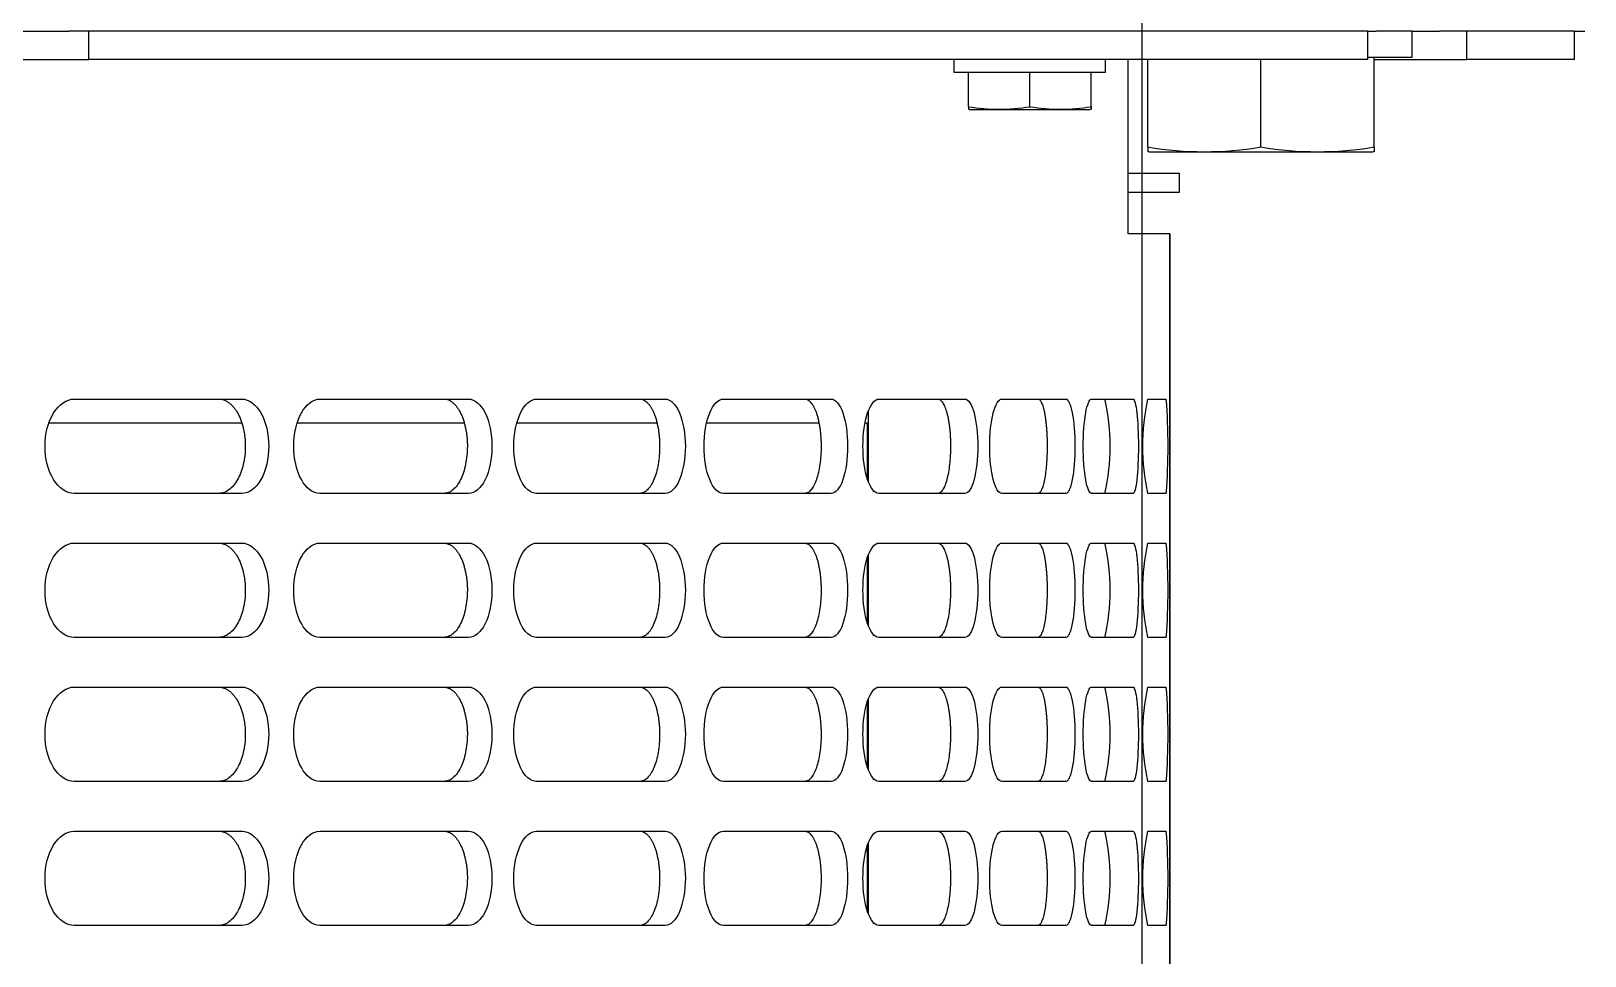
# Model space of a CAD drawing. Header units: millimetres. Extents: x 156850 to 204135, y 56350 to 74150.
# Drawn here: x 159032.2 to 159197, y 57325 to 57423 of the extents above; entities that cross this region are included whole.
import ezdxf

# ---------------------------------------------------------------- set-up
doc = ezdxf.new("R2010")
doc.units = ezdxf.units.MM
doc.header["$LTSCALE"] = 150
doc.layers.add('-----33 Equipment', color=5, linetype='Continuous')

# ---------------------------------------------------------------- blocks, each defined once
blk = doc.blocks.new('X-2F-PLAN$0$A$C13F33EB5')
at = {"color": 0, "linetype": 'Continuous'}
for p, q in [((581.98, 213.21), (581.98, 200.63)), ((584.98, 212.04), (584.98, 202.78)), ((543.48, 204.87), (543.48, 184.43)), ((584.98, 200.63), (584.98, 202.78)), ((490.19, 184.4), (490.19, 202.2)), ((500.19, 202.2), (500.19, 184.4)), ((505.46, 184.4), (505.46, 202.2)), ((515.46, 202.2), (515.46, 184.4)), ((520.72, 184.4), (520.72, 202.2)), ((530.72, 202.2), (530.72, 184.4)), ((535.98, 184.4), (535.98, 202.2)), ((545.98, 202.2), (545.98, 184.4)), ((581.98, 65.03), (581.98, 200.63)), ((581.98, 200.63), (584.98, 200.63)), ((584.98, 65.03), (584.98, 200.63)), ((543.48, 178.54), (543.48, 160.84)), ((490.19, 160.39), (490.19, 176.16)), ((500.19, 176.16), (500.19, 160.39)), ((505.46, 160.39), (505.46, 176.16)), ((515.46, 176.16), (515.46, 160.39)), ((520.72, 160.39), (520.72, 176.16)), ((530.72, 176.16), (530.72, 160.39)), ((535.98, 160.39), (535.98, 176.16)), ((545.98, 176.16), (545.98, 160.39)), ((543.48, 155.24), (543.48, 140.39)), ((490.19, 139.52), (490.19, 153.16)), ((500.19, 153.16), (500.19, 139.52)), ((505.46, 139.52), (505.46, 153.16)), ((515.46, 153.16), (515.46, 139.52)), ((520.72, 139.52), (520.72, 153.16)), ((530.72, 153.16), (530.72, 139.52)), ((535.98, 139.52), (535.98, 153.16)), ((545.98, 153.16), (545.98, 139.52)), ((543.48, 135.13), (543.48, 123.22)), ((490.19, 121.93), (490.19, 133.36)), ((500.19, 133.36), (500.19, 121.93)), ((505.46, 121.93), (505.46, 133.36)), ((515.46, 133.36), (515.46, 121.93)), ((520.72, 121.93), (520.72, 133.36)), ((530.72, 133.36), (530.72, 121.93)), ((535.98, 121.93), (535.98, 133.36)), ((545.98, 133.36), (545.98, 121.93)), ((498.9, 118), (491.49, 118)), ((498.62, 118.1), (491.77, 118.1)), ((514.16, 118), (506.75, 118)), ((513.88, 118.1), (507.03, 118.1)), ((529.42, 118), (522.01, 118)), ((529.14, 118.1), (522.29, 118.1)), ((544.69, 118), (537.28, 118)), ((543.48, 118.1), (537.56, 118.1)), ((543.48, 118.32), (543.48, 118.1)), ((490.19, 107.75), (490.19, 116.88)), ((500.19, 116.88), (500.19, 107.75)), ((505.46, 107.75), (505.46, 116.88)), ((515.46, 116.88), (515.46, 107.75)), ((520.72, 107.75), (520.72, 116.88)), ((530.72, 116.88), (530.72, 107.75)), ((535.98, 107.75), (535.98, 116.88)), ((545.98, 116.88), (545.98, 107.75)), ((580.58, 92.87), (580.58, 108.87)), ((580.58, 108.87), (581.98, 108.87)), ((576.68, 107.27), (576.71, 107.37)), ((576.68, 107.27), (576.68, 94.47)), ((576.98, 107.37), (576.71, 107.37)), ((576.98, 107.37), (580.58, 107.37)), ((490.19, 97.05), (490.19, 103.84)), ((500.19, 103.84), (500.19, 97.05)), ((505.46, 97.05), (505.46, 103.84)), ((515.46, 103.84), (515.46, 97.05)), ((520.72, 97.05), (520.72, 103.84)), ((530.72, 103.84), (530.72, 97.05)), ((535.98, 97.05), (535.98, 103.84)), ((545.98, 103.84), (545.98, 97.05)), ((576.98, 100.87), (580.58, 100.87)), ((490.19, 89.92), (490.19, 94.31)), ((500.19, 94.31), (500.19, 89.92)), ((505.46, 89.92), (505.46, 94.31)), ((515.46, 94.31), (515.46, 89.92)), ((520.72, 89.92), (520.72, 94.31)), ((530.72, 94.31), (530.72, 89.92)), ((535.98, 89.92), (535.98, 94.31)), ((545.98, 94.31), (545.98, 89.92)), ((576.71, 94.37), (576.68, 94.47)), ((576.98, 94.37), (576.71, 94.37)), ((576.98, 94.37), (580.58, 94.37)), ((581.98, 92.87), (580.58, 92.87)), ((563.48, 90.45), (581.98, 90.45)), ((563.48, 86), (563.48, 90.45)), ((567.91, 90.45), (567.91, 85)), ((569.91, 90.45), (569.91, 85)), ((490.19, 86.4), (490.19, 88.36)), ((500.19, 88.36), (500.19, 86.4)), ((505.46, 86.4), (505.46, 88.36)), ((515.46, 88.36), (515.46, 86.4)), ((520.72, 86.4), (520.72, 88.36)), ((530.72, 88.36), (530.72, 86.4)), ((535.98, 86.4), (535.98, 88.36)), ((545.98, 88.36), (545.98, 86.4)), ((572.18, 88.25), (572.21, 88.35)), ((572.18, 88.25), (572.18, 64.45)), ((572.71, 88.35), (572.21, 88.35)), ((572.71, 88.35), (581.98, 88.35)), ((563.48, 86), (208.48, 86)), ((208.48, 86), (563.48, 86)), ((567.91, 85), (569.91, 85)), ((572.71, 76.35), (581.98, 76.35)), ((572.21, 64.35), (572.18, 64.45)), ((572.71, 64.35), (572.21, 64.35)), ((572.71, 64.35), (582.18, 64.35)), ((581.98, 65.03), (584.98, 65.03)), ((581.98, 64.35), (581.98, 54.52)), ((582.18, 60.35), (582.18, 65.03)), ((584.98, 65.03), (584.98, 64.15)), ((584.98, 60.35), (584.98, 64.15)), ((584.98, 60.35), (582.18, 60.35)), ((584.98, 60.35), (584.98, 57.43)), ((584.98, 54.52), (584.98, 57.43)), ((581.98, 43.1), (581.98, 54.52)), ((581.98, 54.52), (584.98, 54.52)), ((584.98, 43.1), (584.98, 54.52)), ((581.98, 43.1), (584.98, 43.1)), ((584.98, 43.1), (584.98, 42))]:
    blk.add_line(p, q, dxfattribs=at)
for centre, radius, start, end in [((596.44, 104.12), 19.74, 170.5216, 189.4784), ((596.44, 97.62), 19.74, 170.5216, 189.4784), ((495.19, 115.63), 23.28, 257.5949, 282.4051), ((510.46, 115.63), 23.28, 257.5949, 282.4051), ((525.72, 115.63), 23.28, 257.5949, 282.4051), ((540.98, 115.63), 23.28, 257.5949, 282.4051), ((495.19, 65.53), 23.38, 77.65, 102.35), ((510.46, 65.53), 23.38, 77.65, 102.35), ((525.72, 65.53), 23.38, 77.65, 102.35), ((540.98, 65.53), 23.38, 77.65, 102.35), ((608.64, 82.35), 36.44, 170.5216, 189.4784), ((495.19, 150.87), 64.67, 265.5654, 274.4346), ((510.46, 150.87), 64.67, 265.5654, 274.4346), ((525.72, 150.87), 64.67, 265.5654, 274.4346), ((540.98, 150.87), 64.67, 265.5654, 274.4346), ((608.64, 70.35), 36.44, 170.5216, 189.4784)]:
    blk.add_arc(centre, radius, start, end, dxfattribs=at)
for points, knots in [([(490.19, 202.2), (490.19, 203), (490.73, 203.81), (492.58, 204.95), (493.88, 205.29), (496.5, 205.29), (497.8, 204.95), (499.65, 203.81), (500.19, 203), (500.19, 202.2)], [0, 0, 0, 0, 0.25, 0.25, 0.5, 0.5, 0.75, 0.75, 1, 1, 1, 1]), ([(505.46, 202.2), (505.46, 203), (505.99, 203.81), (507.85, 204.95), (509.15, 205.29), (511.76, 205.29), (513.07, 204.95), (514.92, 203.81), (515.46, 203), (515.46, 202.2)], [0, 0, 0, 0, 0.25, 0.25, 0.5, 0.5, 0.75, 0.75, 1, 1, 1, 1]), ([(520.72, 202.2), (520.72, 203), (521.26, 203.81), (523.11, 204.95), (524.41, 205.29), (527.03, 205.29), (528.33, 204.95), (530.18, 203.81), (530.72, 203), (530.72, 202.2)], [0, 0, 0, 0, 0.25, 0.25, 0.5, 0.5, 0.75, 0.75, 1, 1, 1, 1]), ([(535.98, 202.2), (535.98, 203), (536.52, 203.81), (538.37, 204.95), (539.67, 205.29), (542.29, 205.29), (543.59, 204.95), (545.44, 203.81), (545.98, 203), (545.98, 202.2)], [0, 0, 0, 0, 0.25, 0.25, 0.5, 0.5, 0.75, 0.75, 1, 1, 1, 1]), ([(500.19, 186.87), (500.19, 186.78), (500.18, 186.59), (500.1, 186.32), (499.98, 186.05), (499.81, 185.79), (499.61, 185.53), (499.35, 185.3), (499.06, 185.07), (498.73, 184.87), (498.37, 184.68), (497.97, 184.52), (497.55, 184.38), (497.11, 184.26), (496.64, 184.17), (496.17, 184.1), (495.68, 184.06), (494.71, 184.03), (493.23, 184.2), (491.84, 184.72), (491.01, 185.29), (490.55, 185.78), (490.25, 186.31), (490.21, 186.68), (490.19, 186.87)], [0, 0, 0, 0, 0.031263, 0.06252, 0.093789, 0.125071, 0.156359, 0.187645, 0.21893, 0.250231, 0.281541, 0.312852, 0.344178, 0.375521, 0.406869, 0.438212, 0.469551, 0.500899, 0.62553, 0.750071, 0.812579, 0.87508, 0.937558, 1, 1, 1, 1]), ([(515.46, 186.87), (515.45, 186.78), (515.44, 186.59), (515.36, 186.32), (515.24, 186.05), (515.08, 185.79), (514.87, 185.53), (514.62, 185.3), (514.33, 185.07), (514, 184.87), (513.63, 184.68), (513.24, 184.52), (512.81, 184.38), (512.37, 184.26), (511.91, 184.17), (511.43, 184.1), (510.95, 184.06), (509.97, 184.03), (508.5, 184.2), (507.1, 184.72), (506.27, 185.29), (505.81, 185.78), (505.51, 186.31), (505.48, 186.68), (505.46, 186.87)], [0, 0, 0, 0, 0.031263, 0.06252, 0.093789, 0.125071, 0.156359, 0.187645, 0.21893, 0.250231, 0.281541, 0.312852, 0.344178, 0.375521, 0.406869, 0.438212, 0.469551, 0.500899, 0.62553, 0.750071, 0.812579, 0.87508, 0.937558, 1, 1, 1, 1]), ([(530.72, 186.87), (530.71, 186.78), (530.7, 186.59), (530.63, 186.32), (530.51, 186.05), (530.34, 185.79), (530.13, 185.53), (529.88, 185.3), (529.59, 185.07), (529.26, 184.87), (528.9, 184.68), (528.5, 184.52), (528.08, 184.38), (527.63, 184.26), (527.17, 184.17), (526.7, 184.1), (526.21, 184.06), (525.23, 184.03), (523.76, 184.2), (522.37, 184.72), (521.54, 185.29), (521.08, 185.78), (520.78, 186.31), (520.74, 186.68), (520.72, 186.87)], [0, 0, 0, 0, 0.031263, 0.06252, 0.093789, 0.125071, 0.156359, 0.187645, 0.21893, 0.250231, 0.281541, 0.312852, 0.344178, 0.375521, 0.406869, 0.438212, 0.469551, 0.500899, 0.62553, 0.750071, 0.812579, 0.87508, 0.937558, 1, 1, 1, 1]), ([(545.98, 186.87), (545.98, 186.78), (545.97, 186.59), (545.89, 186.32), (545.77, 186.05), (545.6, 185.79), (545.39, 185.53), (545.14, 185.3), (544.85, 185.07), (544.52, 184.87), (544.16, 184.68), (543.76, 184.52), (543.34, 184.38), (542.9, 184.26), (542.43, 184.17), (541.96, 184.1), (541.47, 184.06), (540.5, 184.03), (539.02, 184.2), (537.63, 184.72), (536.8, 185.29), (536.34, 185.78), (536.04, 186.31), (536, 186.68), (535.98, 186.87)], [0, 0, 0, 0, 0.031263, 0.06252, 0.093789, 0.125071, 0.156359, 0.187645, 0.21893, 0.250231, 0.281541, 0.312852, 0.344178, 0.375521, 0.406869, 0.438212, 0.469551, 0.500899, 0.62553, 0.750071, 0.812579, 0.87508, 0.937558, 1, 1, 1, 1]), ([(500.19, 184.4), (500.19, 183.66), (499.65, 182.92), (497.8, 181.87), (496.5, 181.57), (493.88, 181.57), (492.58, 181.87), (490.73, 182.92), (490.19, 183.66), (490.19, 184.4)], [0, 0, 0, 0, 0.25, 0.25, 0.5, 0.5, 0.75, 0.75, 1, 1, 1, 1]), ([(515.46, 184.4), (515.46, 183.66), (514.92, 182.92), (513.07, 181.87), (511.76, 181.57), (509.15, 181.57), (507.85, 181.87), (505.99, 182.92), (505.46, 183.66), (505.46, 184.4)], [0, 0, 0, 0, 0.25, 0.25, 0.5, 0.5, 0.75, 0.75, 1, 1, 1, 1]), ([(530.72, 184.4), (530.72, 183.66), (530.18, 182.92), (528.33, 181.87), (527.03, 181.57), (524.41, 181.57), (523.11, 181.87), (521.26, 182.92), (520.72, 183.66), (520.72, 184.4)], [0, 0, 0, 0, 0.25, 0.25, 0.5, 0.5, 0.75, 0.75, 1, 1, 1, 1]), ([(545.98, 184.4), (545.98, 183.66), (545.44, 182.92), (543.59, 181.87), (542.29, 181.57), (539.67, 181.57), (538.37, 181.87), (536.52, 182.92), (535.98, 183.66), (535.98, 184.4)], [0, 0, 0, 0, 0.25, 0.25, 0.5, 0.5, 0.75, 0.75, 1, 1, 1, 1]), ([(490.19, 176.16), (490.19, 176.88), (490.73, 177.59), (492.58, 178.62), (493.88, 178.92), (496.5, 178.92), (497.8, 178.62), (499.65, 177.59), (500.19, 176.88), (500.19, 176.16)], [0, 0, 0, 0, 0.25, 0.25, 0.5, 0.5, 0.75, 0.75, 1, 1, 1, 1]), ([(505.46, 176.16), (505.46, 176.88), (505.99, 177.59), (507.85, 178.62), (509.15, 178.92), (511.76, 178.92), (513.07, 178.62), (514.92, 177.59), (515.46, 176.88), (515.46, 176.16)], [0, 0, 0, 0, 0.25, 0.25, 0.5, 0.5, 0.75, 0.75, 1, 1, 1, 1]), ([(520.72, 176.16), (520.72, 176.88), (521.26, 177.59), (523.11, 178.62), (524.41, 178.92), (527.03, 178.92), (528.33, 178.62), (530.18, 177.59), (530.72, 176.88), (530.72, 176.16)], [0, 0, 0, 0, 0.25, 0.25, 0.5, 0.5, 0.75, 0.75, 1, 1, 1, 1]), ([(535.98, 176.16), (535.98, 176.88), (536.52, 177.59), (538.37, 178.62), (539.67, 178.92), (542.29, 178.92), (543.59, 178.62), (545.44, 177.59), (545.98, 176.88), (545.98, 176.16)], [0, 0, 0, 0, 0.25, 0.25, 0.5, 0.5, 0.75, 0.75, 1, 1, 1, 1]), ([(500.19, 162.98), (500.19, 162.9), (500.18, 162.74), (500.1, 162.5), (499.98, 162.26), (499.81, 162.03), (499.61, 161.81), (499.35, 161.6), (499.06, 161.41), (498.73, 161.23), (498.37, 161.06), (497.97, 160.92), (497.55, 160.8), (497.11, 160.69), (496.64, 160.61), (496.17, 160.55), (495.68, 160.51), (494.71, 160.49), (493.23, 160.64), (491.84, 161.09), (491.01, 161.59), (490.55, 162.03), (490.25, 162.5), (490.21, 162.82), (490.19, 162.98)], [0, 0, 0, 0, 0.031263, 0.06252, 0.093789, 0.125071, 0.156359, 0.187645, 0.21893, 0.250231, 0.281541, 0.312852, 0.344178, 0.375521, 0.406869, 0.438212, 0.469551, 0.500899, 0.62553, 0.750071, 0.812579, 0.87508, 0.937558, 1, 1, 1, 1]), ([(515.46, 162.98), (515.45, 162.9), (515.44, 162.74), (515.36, 162.5), (515.24, 162.26), (515.08, 162.03), (514.87, 161.81), (514.62, 161.6), (514.33, 161.41), (514, 161.23), (513.63, 161.06), (513.24, 160.92), (512.81, 160.8), (512.37, 160.69), (511.91, 160.61), (511.43, 160.55), (510.95, 160.51), (509.97, 160.49), (508.5, 160.64), (507.1, 161.09), (506.27, 161.59), (505.81, 162.03), (505.51, 162.5), (505.48, 162.82), (505.46, 162.98)], [0, 0, 0, 0, 0.031263, 0.06252, 0.093789, 0.125071, 0.156359, 0.187645, 0.21893, 0.250231, 0.281541, 0.312852, 0.344178, 0.375521, 0.406869, 0.438212, 0.469551, 0.500899, 0.62553, 0.750071, 0.812579, 0.87508, 0.937558, 1, 1, 1, 1]), ([(530.72, 162.98), (530.71, 162.9), (530.7, 162.74), (530.63, 162.5), (530.51, 162.26), (530.34, 162.03), (530.13, 161.81), (529.88, 161.6), (529.59, 161.41), (529.26, 161.23), (528.9, 161.06), (528.5, 160.92), (528.08, 160.8), (527.63, 160.69), (527.17, 160.61), (526.7, 160.55), (526.21, 160.51), (525.23, 160.49), (523.76, 160.64), (522.37, 161.09), (521.54, 161.59), (521.08, 162.03), (520.78, 162.5), (520.74, 162.82), (520.72, 162.98)], [0, 0, 0, 0, 0.031263, 0.06252, 0.093789, 0.125071, 0.156359, 0.187645, 0.21893, 0.250231, 0.281541, 0.312852, 0.344178, 0.375521, 0.406869, 0.438212, 0.469551, 0.500899, 0.62553, 0.750071, 0.812579, 0.87508, 0.937558, 1, 1, 1, 1]), ([(545.98, 162.98), (545.98, 162.9), (545.97, 162.74), (545.89, 162.5), (545.77, 162.26), (545.6, 162.03), (545.39, 161.81), (545.14, 161.6), (544.85, 161.41), (544.52, 161.23), (544.16, 161.06), (543.76, 160.92), (543.34, 160.8), (542.9, 160.69), (542.43, 160.61), (541.96, 160.55), (541.47, 160.51), (540.5, 160.49), (539.02, 160.64), (537.63, 161.09), (536.8, 161.59), (536.34, 162.03), (536.04, 162.5), (536, 162.82), (535.98, 162.98)], [0, 0, 0, 0, 0.031263, 0.06252, 0.093789, 0.125071, 0.156359, 0.187645, 0.21893, 0.250231, 0.281541, 0.312852, 0.344178, 0.375521, 0.406869, 0.438212, 0.469551, 0.500899, 0.62553, 0.750071, 0.812579, 0.87508, 0.937558, 1, 1, 1, 1]), ([(500.19, 160.39), (500.19, 159.73), (499.65, 159.08), (497.8, 158.16), (496.5, 157.9), (493.88, 157.9), (492.58, 158.16), (490.73, 159.08), (490.19, 159.73), (490.19, 160.39)], [0, 0, 0, 0, 0.25, 0.25, 0.5, 0.5, 0.75, 0.75, 1, 1, 1, 1]), ([(515.46, 160.39), (515.46, 159.73), (514.92, 159.08), (513.07, 158.16), (511.76, 157.9), (509.15, 157.9), (507.85, 158.16), (505.99, 159.08), (505.46, 159.73), (505.46, 160.39)], [0, 0, 0, 0, 0.25, 0.25, 0.5, 0.5, 0.75, 0.75, 1, 1, 1, 1]), ([(530.72, 160.39), (530.72, 159.73), (530.18, 159.08), (528.33, 158.16), (527.03, 157.9), (524.41, 157.9), (523.11, 158.16), (521.26, 159.08), (520.72, 159.73), (520.72, 160.39)], [0, 0, 0, 0, 0.25, 0.25, 0.5, 0.5, 0.75, 0.75, 1, 1, 1, 1]), ([(545.98, 160.39), (545.98, 159.73), (545.44, 159.08), (543.59, 158.16), (542.29, 157.9), (539.67, 157.9), (538.37, 158.16), (536.52, 159.08), (535.98, 159.73), (535.98, 160.39)], [0, 0, 0, 0, 0.25, 0.25, 0.5, 0.5, 0.75, 0.75, 1, 1, 1, 1]), ([(490.19, 153.16), (490.19, 153.79), (490.73, 154.42), (492.58, 155.31), (493.88, 155.58), (496.5, 155.58), (497.8, 155.31), (499.65, 154.42), (500.19, 153.79), (500.19, 153.16)], [0, 0, 0, 0, 0.25, 0.25, 0.5, 0.5, 0.75, 0.75, 1, 1, 1, 1]), ([(505.46, 153.16), (505.46, 153.79), (505.99, 154.42), (507.85, 155.31), (509.15, 155.58), (511.76, 155.58), (513.07, 155.31), (514.92, 154.42), (515.46, 153.79), (515.46, 153.16)], [0, 0, 0, 0, 0.25, 0.25, 0.5, 0.5, 0.75, 0.75, 1, 1, 1, 1]), ([(520.72, 153.16), (520.72, 153.79), (521.26, 154.42), (523.11, 155.31), (524.41, 155.58), (527.03, 155.58), (528.33, 155.31), (530.18, 154.42), (530.72, 153.79), (530.72, 153.16)], [0, 0, 0, 0, 0.25, 0.25, 0.5, 0.5, 0.75, 0.75, 1, 1, 1, 1]), ([(535.98, 153.16), (535.98, 153.79), (536.52, 154.42), (538.37, 155.31), (539.67, 155.58), (542.29, 155.58), (543.59, 155.31), (545.44, 154.42), (545.98, 153.79), (545.98, 153.16)], [0, 0, 0, 0, 0.25, 0.25, 0.5, 0.5, 0.75, 0.75, 1, 1, 1, 1]), ([(500.19, 142.23), (500.19, 142.16), (500.18, 142.02), (500.1, 141.81), (499.98, 141.61), (499.81, 141.41), (499.61, 141.22), (499.35, 141.05), (499.06, 140.88), (498.73, 140.72), (498.37, 140.58), (497.97, 140.46), (497.55, 140.36), (497.11, 140.27), (496.64, 140.2), (496.17, 140.15), (495.68, 140.12), (494.71, 140.1), (493.23, 140.22), (491.84, 140.61), (491.01, 141.04), (490.55, 141.41), (490.25, 141.81), (490.21, 142.09), (490.19, 142.23)], [0, 0, 0, 0, 0.031263, 0.06252, 0.093789, 0.125071, 0.156359, 0.187645, 0.21893, 0.250231, 0.281541, 0.312852, 0.344178, 0.375521, 0.406869, 0.438212, 0.469551, 0.500899, 0.62553, 0.750071, 0.812579, 0.87508, 0.937558, 1, 1, 1, 1]), ([(515.46, 142.23), (515.45, 142.16), (515.44, 142.02), (515.36, 141.81), (515.24, 141.61), (515.08, 141.41), (514.87, 141.22), (514.62, 141.05), (514.33, 140.88), (514, 140.72), (513.63, 140.58), (513.24, 140.46), (512.81, 140.36), (512.37, 140.27), (511.91, 140.2), (511.43, 140.15), (510.95, 140.12), (509.97, 140.1), (508.5, 140.22), (507.1, 140.61), (506.27, 141.04), (505.81, 141.41), (505.51, 141.81), (505.48, 142.09), (505.46, 142.23)], [0, 0, 0, 0, 0.031263, 0.06252, 0.093789, 0.125071, 0.156359, 0.187645, 0.21893, 0.250231, 0.281541, 0.312852, 0.344178, 0.375521, 0.406869, 0.438212, 0.469551, 0.500899, 0.62553, 0.750071, 0.812579, 0.87508, 0.937558, 1, 1, 1, 1]), ([(530.72, 142.23), (530.71, 142.16), (530.7, 142.02), (530.63, 141.81), (530.51, 141.61), (530.34, 141.41), (530.13, 141.22), (529.88, 141.05), (529.59, 140.88), (529.26, 140.72), (528.9, 140.58), (528.5, 140.46), (528.08, 140.36), (527.63, 140.27), (527.17, 140.2), (526.7, 140.15), (526.21, 140.12), (525.23, 140.1), (523.76, 140.22), (522.37, 140.61), (521.54, 141.04), (521.08, 141.41), (520.78, 141.81), (520.74, 142.09), (520.72, 142.23)], [0, 0, 0, 0, 0.031263, 0.06252, 0.093789, 0.125071, 0.156359, 0.187645, 0.21893, 0.250231, 0.281541, 0.312852, 0.344178, 0.375521, 0.406869, 0.438212, 0.469551, 0.500899, 0.62553, 0.750071, 0.812579, 0.87508, 0.937558, 1, 1, 1, 1]), ([(545.98, 142.23), (545.98, 142.16), (545.97, 142.02), (545.89, 141.81), (545.77, 141.61), (545.6, 141.41), (545.39, 141.22), (545.14, 141.05), (544.85, 140.88), (544.52, 140.72), (544.16, 140.58), (543.76, 140.46), (543.34, 140.36), (542.9, 140.27), (542.43, 140.2), (541.96, 140.15), (541.47, 140.12), (540.5, 140.1), (539.02, 140.22), (537.63, 140.61), (536.8, 141.04), (536.34, 141.41), (536.04, 141.81), (536, 142.09), (535.98, 142.23)], [0, 0, 0, 0, 0.031263, 0.06252, 0.093789, 0.125071, 0.156359, 0.187645, 0.21893, 0.250231, 0.281541, 0.312852, 0.344178, 0.375521, 0.406869, 0.438212, 0.469551, 0.500899, 0.62553, 0.750071, 0.812579, 0.87508, 0.937558, 1, 1, 1, 1]), ([(500.19, 139.52), (500.19, 138.96), (499.65, 138.4), (497.8, 137.62), (496.5, 137.39), (493.88, 137.39), (492.58, 137.62), (490.73, 138.4), (490.19, 138.96), (490.19, 139.52)], [0, 0, 0, 0, 0.25, 0.25, 0.5, 0.5, 0.75, 0.75, 1, 1, 1, 1]), ([(515.46, 139.52), (515.46, 138.96), (514.92, 138.4), (513.07, 137.62), (511.76, 137.39), (509.15, 137.39), (507.85, 137.62), (505.99, 138.4), (505.46, 138.96), (505.46, 139.52)], [0, 0, 0, 0, 0.25, 0.25, 0.5, 0.5, 0.75, 0.75, 1, 1, 1, 1]), ([(530.72, 139.52), (530.72, 138.96), (530.18, 138.4), (528.33, 137.62), (527.03, 137.39), (524.41, 137.39), (523.11, 137.62), (521.26, 138.4), (520.72, 138.96), (520.72, 139.52)], [0, 0, 0, 0, 0.25, 0.25, 0.5, 0.5, 0.75, 0.75, 1, 1, 1, 1]), ([(545.98, 139.52), (545.98, 138.96), (545.44, 138.4), (543.59, 137.62), (542.29, 137.39), (539.67, 137.39), (538.37, 137.62), (536.52, 138.4), (535.98, 138.96), (535.98, 139.52)], [0, 0, 0, 0, 0.25, 0.25, 0.5, 0.5, 0.75, 0.75, 1, 1, 1, 1]), ([(490.19, 133.36), (490.19, 133.89), (490.73, 134.43), (492.58, 135.19), (493.88, 135.41), (496.5, 135.41), (497.8, 135.19), (499.65, 134.43), (500.19, 133.89), (500.19, 133.36)], [0, 0, 0, 0, 0.25, 0.25, 0.5, 0.5, 0.75, 0.75, 1, 1, 1, 1]), ([(505.46, 133.36), (505.46, 133.89), (505.99, 134.43), (507.85, 135.19), (509.15, 135.41), (511.76, 135.41), (513.07, 135.19), (514.92, 134.43), (515.46, 133.89), (515.46, 133.36)], [0, 0, 0, 0, 0.25, 0.25, 0.5, 0.5, 0.75, 0.75, 1, 1, 1, 1]), ([(520.72, 133.36), (520.72, 133.89), (521.26, 134.43), (523.11, 135.19), (524.41, 135.41), (527.03, 135.41), (528.33, 135.19), (530.18, 134.43), (530.72, 133.89), (530.72, 133.36)], [0, 0, 0, 0, 0.25, 0.25, 0.5, 0.5, 0.75, 0.75, 1, 1, 1, 1]), ([(535.98, 133.36), (535.98, 133.89), (536.52, 134.43), (538.37, 135.19), (539.67, 135.41), (542.29, 135.41), (543.59, 135.19), (545.44, 134.43), (545.98, 133.89), (545.98, 133.36)], [0, 0, 0, 0, 0.25, 0.25, 0.5, 0.5, 0.75, 0.75, 1, 1, 1, 1]), ([(500.19, 124.74), (500.19, 124.68), (500.18, 124.57), (500.1, 124.39), (499.98, 124.23), (499.81, 124.07), (499.61, 123.91), (499.35, 123.76), (499.06, 123.62), (498.73, 123.5), (498.37, 123.38), (497.97, 123.28), (497.55, 123.2), (497.11, 123.12), (496.64, 123.07), (496.17, 123.02), (495.68, 123), (494.71, 122.98), (493.23, 123.08), (491.84, 123.4), (491.01, 123.76), (490.55, 124.06), (490.25, 124.39), (490.21, 124.62), (490.19, 124.74)], [0, 0, 0, 0, 0.031263, 0.06252, 0.093789, 0.125071, 0.156359, 0.187645, 0.21893, 0.250231, 0.281541, 0.312852, 0.344178, 0.375521, 0.406869, 0.438212, 0.469551, 0.500899, 0.62553, 0.750071, 0.812579, 0.87508, 0.937558, 1, 1, 1, 1]), ([(515.46, 124.74), (515.45, 124.68), (515.44, 124.57), (515.36, 124.39), (515.24, 124.23), (515.08, 124.07), (514.87, 123.91), (514.62, 123.76), (514.33, 123.62), (514, 123.5), (513.63, 123.38), (513.24, 123.28), (512.81, 123.2), (512.37, 123.12), (511.91, 123.07), (511.43, 123.02), (510.95, 123), (509.97, 122.98), (508.5, 123.08), (507.1, 123.4), (506.27, 123.76), (505.81, 124.06), (505.51, 124.39), (505.48, 124.62), (505.46, 124.74)], [0, 0, 0, 0, 0.031263, 0.06252, 0.093789, 0.125071, 0.156359, 0.187645, 0.21893, 0.250231, 0.281541, 0.312852, 0.344178, 0.375521, 0.406869, 0.438212, 0.469551, 0.500899, 0.62553, 0.750071, 0.812579, 0.87508, 0.937558, 1, 1, 1, 1]), ([(530.72, 124.74), (530.71, 124.68), (530.7, 124.57), (530.63, 124.39), (530.51, 124.23), (530.34, 124.07), (530.13, 123.91), (529.88, 123.76), (529.59, 123.62), (529.26, 123.5), (528.9, 123.38), (528.5, 123.28), (528.08, 123.2), (527.63, 123.12), (527.17, 123.07), (526.7, 123.02), (526.21, 123), (525.23, 122.98), (523.76, 123.08), (522.37, 123.4), (521.54, 123.76), (521.08, 124.06), (520.78, 124.39), (520.74, 124.62), (520.72, 124.74)], [0, 0, 0, 0, 0.031263, 0.06252, 0.093789, 0.125071, 0.156359, 0.187645, 0.21893, 0.250231, 0.281541, 0.312852, 0.344178, 0.375521, 0.406869, 0.438212, 0.469551, 0.500899, 0.62553, 0.750071, 0.812579, 0.87508, 0.937558, 1, 1, 1, 1]), ([(545.98, 124.74), (545.98, 124.68), (545.97, 124.57), (545.89, 124.39), (545.77, 124.23), (545.6, 124.07), (545.39, 123.91), (545.14, 123.76), (544.85, 123.62), (544.52, 123.5), (544.16, 123.38), (543.76, 123.28), (543.34, 123.2), (542.9, 123.12), (542.43, 123.07), (541.96, 123.02), (541.47, 123), (540.5, 122.98), (539.02, 123.08), (537.63, 123.4), (536.8, 123.76), (536.34, 124.06), (536.04, 124.39), (536, 124.62), (535.98, 124.74)], [0, 0, 0, 0, 0.031263, 0.06252, 0.093789, 0.125071, 0.156359, 0.187645, 0.21893, 0.250231, 0.281541, 0.312852, 0.344178, 0.375521, 0.406869, 0.438212, 0.469551, 0.500899, 0.62553, 0.750071, 0.812579, 0.87508, 0.937558, 1, 1, 1, 1]), ([(500.19, 121.93), (500.19, 121.47), (499.65, 121.01), (497.8, 120.36), (496.5, 120.18), (493.88, 120.18), (492.58, 120.36), (490.73, 121.01), (490.19, 121.47), (490.19, 121.93)], [0, 0, 0, 0, 0.25, 0.25, 0.5, 0.5, 0.75, 0.75, 1, 1, 1, 1]), ([(515.46, 121.93), (515.46, 121.47), (514.92, 121.01), (513.07, 120.36), (511.76, 120.18), (509.15, 120.18), (507.85, 120.36), (505.99, 121.01), (505.46, 121.47), (505.46, 121.93)], [0, 0, 0, 0, 0.25, 0.25, 0.5, 0.5, 0.75, 0.75, 1, 1, 1, 1]), ([(530.72, 121.93), (530.72, 121.47), (530.18, 121.01), (528.33, 120.36), (527.03, 120.18), (524.41, 120.18), (523.11, 120.36), (521.26, 121.01), (520.72, 121.47), (520.72, 121.93)], [0, 0, 0, 0, 0.25, 0.25, 0.5, 0.5, 0.75, 0.75, 1, 1, 1, 1]), ([(545.98, 121.93), (545.98, 121.47), (545.44, 121.01), (543.59, 120.36), (542.29, 120.18), (539.67, 120.18), (538.37, 120.36), (536.52, 121.01), (535.98, 121.47), (535.98, 121.93)], [0, 0, 0, 0, 0.25, 0.25, 0.5, 0.5, 0.75, 0.75, 1, 1, 1, 1]), ([(490.19, 116.88), (490.19, 117.32), (490.73, 117.75), (492.58, 118.37), (493.88, 118.56), (496.5, 118.56), (497.8, 118.37), (499.65, 117.75), (500.19, 117.32), (500.19, 116.88)], [0, 0, 0, 0, 0.25, 0.25, 0.5, 0.5, 0.75, 0.75, 1, 1, 1, 1]), ([(505.46, 116.88), (505.46, 117.32), (505.99, 117.75), (507.85, 118.37), (509.15, 118.56), (511.76, 118.56), (513.07, 118.37), (514.92, 117.75), (515.46, 117.32), (515.46, 116.88)], [0, 0, 0, 0, 0.25, 0.25, 0.5, 0.5, 0.75, 0.75, 1, 1, 1, 1]), ([(520.72, 116.88), (520.72, 117.32), (521.26, 117.75), (523.11, 118.37), (524.41, 118.56), (527.03, 118.56), (528.33, 118.37), (530.18, 117.75), (530.72, 117.32), (530.72, 116.88)], [0, 0, 0, 0, 0.25, 0.25, 0.5, 0.5, 0.75, 0.75, 1, 1, 1, 1]), ([(535.98, 116.88), (535.98, 117.32), (536.52, 117.75), (538.37, 118.37), (539.67, 118.56), (542.29, 118.56), (543.59, 118.37), (545.44, 117.75), (545.98, 117.32), (545.98, 116.88)], [0, 0, 0, 0, 0.25, 0.25, 0.5, 0.5, 0.75, 0.75, 1, 1, 1, 1]), ([(500.19, 110.63), (500.19, 110.58), (500.18, 110.49), (500.1, 110.36), (499.98, 110.23), (499.81, 110.1), (499.61, 109.98), (499.35, 109.87), (499.06, 109.76), (498.73, 109.66), (498.37, 109.57), (497.97, 109.49), (497.55, 109.42), (497.11, 109.37), (496.64, 109.32), (496.17, 109.29), (495.68, 109.27), (494.71, 109.26), (493.23, 109.34), (491.84, 109.59), (491.01, 109.86), (490.55, 110.1), (490.25, 110.36), (490.21, 110.54), (490.19, 110.63)], [0, 0, 0, 0, 0.031263, 0.06252, 0.093789, 0.125071, 0.156359, 0.187645, 0.21893, 0.250231, 0.281541, 0.312852, 0.344178, 0.375521, 0.406869, 0.438212, 0.469551, 0.500899, 0.62553, 0.750071, 0.812579, 0.87508, 0.937558, 1, 1, 1, 1]), ([(515.46, 110.63), (515.45, 110.58), (515.44, 110.49), (515.36, 110.36), (515.24, 110.23), (515.08, 110.1), (514.87, 109.98), (514.62, 109.87), (514.33, 109.76), (514, 109.66), (513.63, 109.57), (513.24, 109.49), (512.81, 109.42), (512.37, 109.37), (511.91, 109.32), (511.43, 109.29), (510.95, 109.27), (509.97, 109.26), (508.5, 109.34), (507.1, 109.59), (506.27, 109.86), (505.81, 110.1), (505.51, 110.36), (505.48, 110.54), (505.46, 110.63)], [0, 0, 0, 0, 0.031263, 0.06252, 0.093789, 0.125071, 0.156359, 0.187645, 0.21893, 0.250231, 0.281541, 0.312852, 0.344178, 0.375521, 0.406869, 0.438212, 0.469551, 0.500899, 0.62553, 0.750071, 0.812579, 0.87508, 0.937558, 1, 1, 1, 1]), ([(530.72, 110.63), (530.71, 110.58), (530.7, 110.49), (530.63, 110.36), (530.51, 110.23), (530.34, 110.1), (530.13, 109.98), (529.88, 109.87), (529.59, 109.76), (529.26, 109.66), (528.9, 109.57), (528.5, 109.49), (528.08, 109.42), (527.63, 109.37), (527.17, 109.32), (526.7, 109.29), (526.21, 109.27), (525.23, 109.26), (523.76, 109.34), (522.37, 109.59), (521.54, 109.86), (521.08, 110.1), (520.78, 110.36), (520.74, 110.54), (520.72, 110.63)], [0, 0, 0, 0, 0.031263, 0.06252, 0.093789, 0.125071, 0.156359, 0.187645, 0.21893, 0.250231, 0.281541, 0.312852, 0.344178, 0.375521, 0.406869, 0.438212, 0.469551, 0.500899, 0.62553, 0.750071, 0.812579, 0.87508, 0.937558, 1, 1, 1, 1]), ([(545.98, 110.63), (545.98, 110.58), (545.97, 110.49), (545.89, 110.36), (545.77, 110.23), (545.6, 110.1), (545.39, 109.98), (545.14, 109.87), (544.85, 109.76), (544.52, 109.66), (544.16, 109.57), (543.76, 109.49), (543.34, 109.42), (542.9, 109.37), (542.43, 109.32), (541.96, 109.29), (541.47, 109.27), (540.5, 109.26), (539.02, 109.34), (537.63, 109.59), (536.8, 109.86), (536.34, 110.1), (536.04, 110.36), (536, 110.54), (535.98, 110.63)], [0, 0, 0, 0, 0.031263, 0.06252, 0.093789, 0.125071, 0.156359, 0.187645, 0.21893, 0.250231, 0.281541, 0.312852, 0.344178, 0.375521, 0.406869, 0.438212, 0.469551, 0.500899, 0.62553, 0.750071, 0.812579, 0.87508, 0.937558, 1, 1, 1, 1]), ([(500.19, 107.75), (500.19, 107.38), (499.65, 107.03), (497.8, 106.52), (496.5, 106.38), (493.88, 106.38), (492.58, 106.52), (490.73, 107.03), (490.19, 107.38), (490.19, 107.75)], [0, 0, 0, 0, 0.25, 0.25, 0.5, 0.5, 0.75, 0.75, 1, 1, 1, 1]), ([(515.46, 107.75), (515.46, 107.38), (514.92, 107.03), (513.07, 106.52), (511.76, 106.38), (509.15, 106.38), (507.85, 106.52), (505.99, 107.03), (505.46, 107.38), (505.46, 107.75)], [0, 0, 0, 0, 0.25, 0.25, 0.5, 0.5, 0.75, 0.75, 1, 1, 1, 1]), ([(530.72, 107.75), (530.72, 107.38), (530.18, 107.03), (528.33, 106.52), (527.03, 106.38), (524.41, 106.38), (523.11, 106.52), (521.26, 107.03), (520.72, 107.38), (520.72, 107.75)], [0, 0, 0, 0, 0.25, 0.25, 0.5, 0.5, 0.75, 0.75, 1, 1, 1, 1]), ([(545.98, 107.75), (545.98, 107.38), (545.44, 107.03), (543.59, 106.52), (542.29, 106.38), (539.67, 106.38), (538.37, 106.52), (536.52, 107.03), (535.98, 107.38), (535.98, 107.75)], [0, 0, 0, 0, 0.25, 0.25, 0.5, 0.5, 0.75, 0.75, 1, 1, 1, 1]), ([(490.19, 103.84), (490.19, 104.17), (490.73, 104.5), (492.58, 104.98), (493.88, 105.12), (496.5, 105.12), (497.8, 104.98), (499.65, 104.5), (500.19, 104.17), (500.19, 103.84)], [0, 0, 0, 0, 0.25, 0.25, 0.5, 0.5, 0.75, 0.75, 1, 1, 1, 1]), ([(505.46, 103.84), (505.46, 104.17), (505.99, 104.5), (507.85, 104.98), (509.15, 105.12), (511.76, 105.12), (513.07, 104.98), (514.92, 104.5), (515.46, 104.17), (515.46, 103.84)], [0, 0, 0, 0, 0.25, 0.25, 0.5, 0.5, 0.75, 0.75, 1, 1, 1, 1]), ([(520.72, 103.84), (520.72, 104.17), (521.26, 104.5), (523.11, 104.98), (524.41, 105.12), (527.03, 105.12), (528.33, 104.98), (530.18, 104.5), (530.72, 104.17), (530.72, 103.84)], [0, 0, 0, 0, 0.25, 0.25, 0.5, 0.5, 0.75, 0.75, 1, 1, 1, 1]), ([(535.98, 103.84), (535.98, 104.17), (536.52, 104.5), (538.37, 104.98), (539.67, 105.12), (542.29, 105.12), (543.59, 104.98), (545.44, 104.5), (545.98, 104.17), (545.98, 103.84)], [0, 0, 0, 0, 0.25, 0.25, 0.5, 0.5, 0.75, 0.75, 1, 1, 1, 1]), ([(500.19, 99.99), (500.19, 99.96), (500.18, 99.9), (500.1, 99.8), (499.98, 99.71), (499.81, 99.62), (499.61, 99.53), (499.35, 99.45), (499.06, 99.37), (498.73, 99.3), (498.37, 99.24), (497.97, 99.18), (497.55, 99.14), (497.11, 99.1), (496.64, 99.06), (496.17, 99.04), (495.68, 99.03), (494.71, 99.02), (493.23, 99.07), (491.84, 99.25), (491.01, 99.45), (490.55, 99.62), (490.25, 99.8), (490.21, 99.93), (490.19, 99.99)], [0, 0, 0, 0, 0.031263, 0.06252, 0.093789, 0.125071, 0.156359, 0.187645, 0.21893, 0.250231, 0.281541, 0.312852, 0.344178, 0.375521, 0.406869, 0.438212, 0.469551, 0.500899, 0.62553, 0.750071, 0.812579, 0.87508, 0.937558, 1, 1, 1, 1]), ([(515.46, 99.99), (515.45, 99.96), (515.44, 99.9), (515.36, 99.8), (515.24, 99.71), (515.08, 99.62), (514.87, 99.53), (514.62, 99.45), (514.33, 99.37), (514, 99.3), (513.63, 99.24), (513.24, 99.18), (512.81, 99.14), (512.37, 99.1), (511.91, 99.06), (511.43, 99.04), (510.95, 99.03), (509.97, 99.02), (508.5, 99.07), (507.1, 99.25), (506.27, 99.45), (505.81, 99.62), (505.51, 99.8), (505.48, 99.93), (505.46, 99.99)], [0, 0, 0, 0, 0.031263, 0.06252, 0.093789, 0.125071, 0.156359, 0.187645, 0.21893, 0.250231, 0.281541, 0.312852, 0.344178, 0.375521, 0.406869, 0.438212, 0.469551, 0.500899, 0.62553, 0.750071, 0.812579, 0.87508, 0.937558, 1, 1, 1, 1]), ([(530.72, 99.99), (530.71, 99.96), (530.7, 99.9), (530.63, 99.8), (530.51, 99.71), (530.34, 99.62), (530.13, 99.53), (529.88, 99.45), (529.59, 99.37), (529.26, 99.3), (528.9, 99.24), (528.5, 99.18), (528.08, 99.14), (527.63, 99.1), (527.17, 99.06), (526.7, 99.04), (526.21, 99.03), (525.23, 99.02), (523.76, 99.07), (522.37, 99.25), (521.54, 99.45), (521.08, 99.62), (520.78, 99.8), (520.74, 99.93), (520.72, 99.99)], [0, 0, 0, 0, 0.031263, 0.06252, 0.093789, 0.125071, 0.156359, 0.187645, 0.21893, 0.250231, 0.281541, 0.312852, 0.344178, 0.375521, 0.406869, 0.438212, 0.469551, 0.500899, 0.62553, 0.750071, 0.812579, 0.87508, 0.937558, 1, 1, 1, 1]), ([(545.98, 99.99), (545.98, 99.96), (545.97, 99.9), (545.89, 99.8), (545.77, 99.71), (545.6, 99.62), (545.39, 99.53), (545.14, 99.45), (544.85, 99.37), (544.52, 99.3), (544.16, 99.24), (543.76, 99.18), (543.34, 99.14), (542.9, 99.1), (542.43, 99.06), (541.96, 99.04), (541.47, 99.03), (540.5, 99.02), (539.02, 99.07), (537.63, 99.25), (536.8, 99.45), (536.34, 99.62), (536.04, 99.8), (536, 99.93), (535.98, 99.99)], [0, 0, 0, 0, 0.031263, 0.06252, 0.093789, 0.125071, 0.156359, 0.187645, 0.21893, 0.250231, 0.281541, 0.312852, 0.344178, 0.375521, 0.406869, 0.438212, 0.469551, 0.500899, 0.62553, 0.750071, 0.812579, 0.87508, 0.937558, 1, 1, 1, 1]), ([(500.19, 97.05), (500.19, 96.79), (499.65, 96.54), (497.8, 96.18), (496.5, 96.08), (493.88, 96.08), (492.58, 96.18), (490.73, 96.54), (490.19, 96.79), (490.19, 97.05)], [0, 0, 0, 0, 0.25, 0.25, 0.5, 0.5, 0.75, 0.75, 1, 1, 1, 1]), ([(515.46, 97.05), (515.46, 96.79), (514.92, 96.54), (513.07, 96.18), (511.76, 96.08), (509.15, 96.08), (507.85, 96.18), (505.99, 96.54), (505.46, 96.79), (505.46, 97.05)], [0, 0, 0, 0, 0.25, 0.25, 0.5, 0.5, 0.75, 0.75, 1, 1, 1, 1]), ([(530.72, 97.05), (530.72, 96.79), (530.18, 96.54), (528.33, 96.18), (527.03, 96.08), (524.41, 96.08), (523.11, 96.18), (521.26, 96.54), (520.72, 96.79), (520.72, 97.05)], [0, 0, 0, 0, 0.25, 0.25, 0.5, 0.5, 0.75, 0.75, 1, 1, 1, 1]), ([(545.98, 97.05), (545.98, 96.79), (545.44, 96.54), (543.59, 96.18), (542.29, 96.08), (539.67, 96.08), (538.37, 96.18), (536.52, 96.54), (535.98, 96.79), (535.98, 97.05)], [0, 0, 0, 0, 0.25, 0.25, 0.5, 0.5, 0.75, 0.75, 1, 1, 1, 1]), ([(490.19, 94.31), (490.19, 94.54), (490.73, 94.77), (492.58, 95.1), (493.88, 95.2), (496.5, 95.2), (497.8, 95.1), (499.65, 94.77), (500.19, 94.54), (500.19, 94.31)], [0, 0, 0, 0, 0.25, 0.25, 0.5, 0.5, 0.75, 0.75, 1, 1, 1, 1]), ([(505.46, 94.31), (505.46, 94.54), (505.99, 94.77), (507.85, 95.1), (509.15, 95.2), (511.76, 95.2), (513.07, 95.1), (514.92, 94.77), (515.46, 94.54), (515.46, 94.31)], [0, 0, 0, 0, 0.25, 0.25, 0.5, 0.5, 0.75, 0.75, 1, 1, 1, 1]), ([(520.72, 94.31), (520.72, 94.54), (521.26, 94.77), (523.11, 95.1), (524.41, 95.2), (527.03, 95.2), (528.33, 95.1), (530.18, 94.77), (530.72, 94.54), (530.72, 94.31)], [0, 0, 0, 0, 0.25, 0.25, 0.5, 0.5, 0.75, 0.75, 1, 1, 1, 1]), ([(535.98, 94.31), (535.98, 94.54), (536.52, 94.77), (538.37, 95.1), (539.67, 95.2), (542.29, 95.2), (543.59, 95.1), (545.44, 94.77), (545.98, 94.54), (545.98, 94.31)], [0, 0, 0, 0, 0.25, 0.25, 0.5, 0.5, 0.75, 0.75, 1, 1, 1, 1]), ([(500.19, 89.92), (500.19, 89.77), (499.65, 89.62), (497.8, 89.41), (496.5, 89.35), (493.88, 89.35), (492.58, 89.41), (490.73, 89.62), (490.19, 89.77), (490.19, 89.92)], [0, 0, 0, 0, 0.25, 0.25, 0.5, 0.5, 0.75, 0.75, 1, 1, 1, 1]), ([(515.46, 89.92), (515.46, 89.77), (514.92, 89.62), (513.07, 89.41), (511.76, 89.35), (509.15, 89.35), (507.85, 89.41), (505.99, 89.62), (505.46, 89.77), (505.46, 89.92)], [0, 0, 0, 0, 0.25, 0.25, 0.5, 0.5, 0.75, 0.75, 1, 1, 1, 1]), ([(530.72, 89.92), (530.72, 89.77), (530.18, 89.62), (528.33, 89.41), (527.03, 89.35), (524.41, 89.35), (523.11, 89.41), (521.26, 89.62), (520.72, 89.77), (520.72, 89.92)], [0, 0, 0, 0, 0.25, 0.25, 0.5, 0.5, 0.75, 0.75, 1, 1, 1, 1]), ([(545.98, 89.92), (545.98, 89.77), (545.44, 89.62), (543.59, 89.41), (542.29, 89.35), (539.67, 89.35), (538.37, 89.41), (536.52, 89.62), (535.98, 89.77), (535.98, 89.92)], [0, 0, 0, 0, 0.25, 0.25, 0.5, 0.5, 0.75, 0.75, 1, 1, 1, 1])]:
    blk.add_open_spline(points, degree=3, knots=knots, dxfattribs=at)
blk = doc.blocks.new('X-2F-PLAN$0$zw$C47F')
at = {"layer": '-----33 Equipment'}
blk.add_line((3425.86, 1136.3), (159.78, 1136.3), dxfattribs=at)
blk.add_blockref('X-2F-PLAN$0$A$C13F33EB5', (-18.2, 1047.3), dxfattribs=at)

msp = doc.modelspace()

# ---------------------------------------------------------------- block references
at = {"layer": '-----33 Equipment', "rotation": 90.00000000000001}
msp.add_blockref('X-2F-PLAN$0$zw$C47F', (160286.3, 56856.22), dxfattribs=at)

doc.saveas('drawing.dxf')
